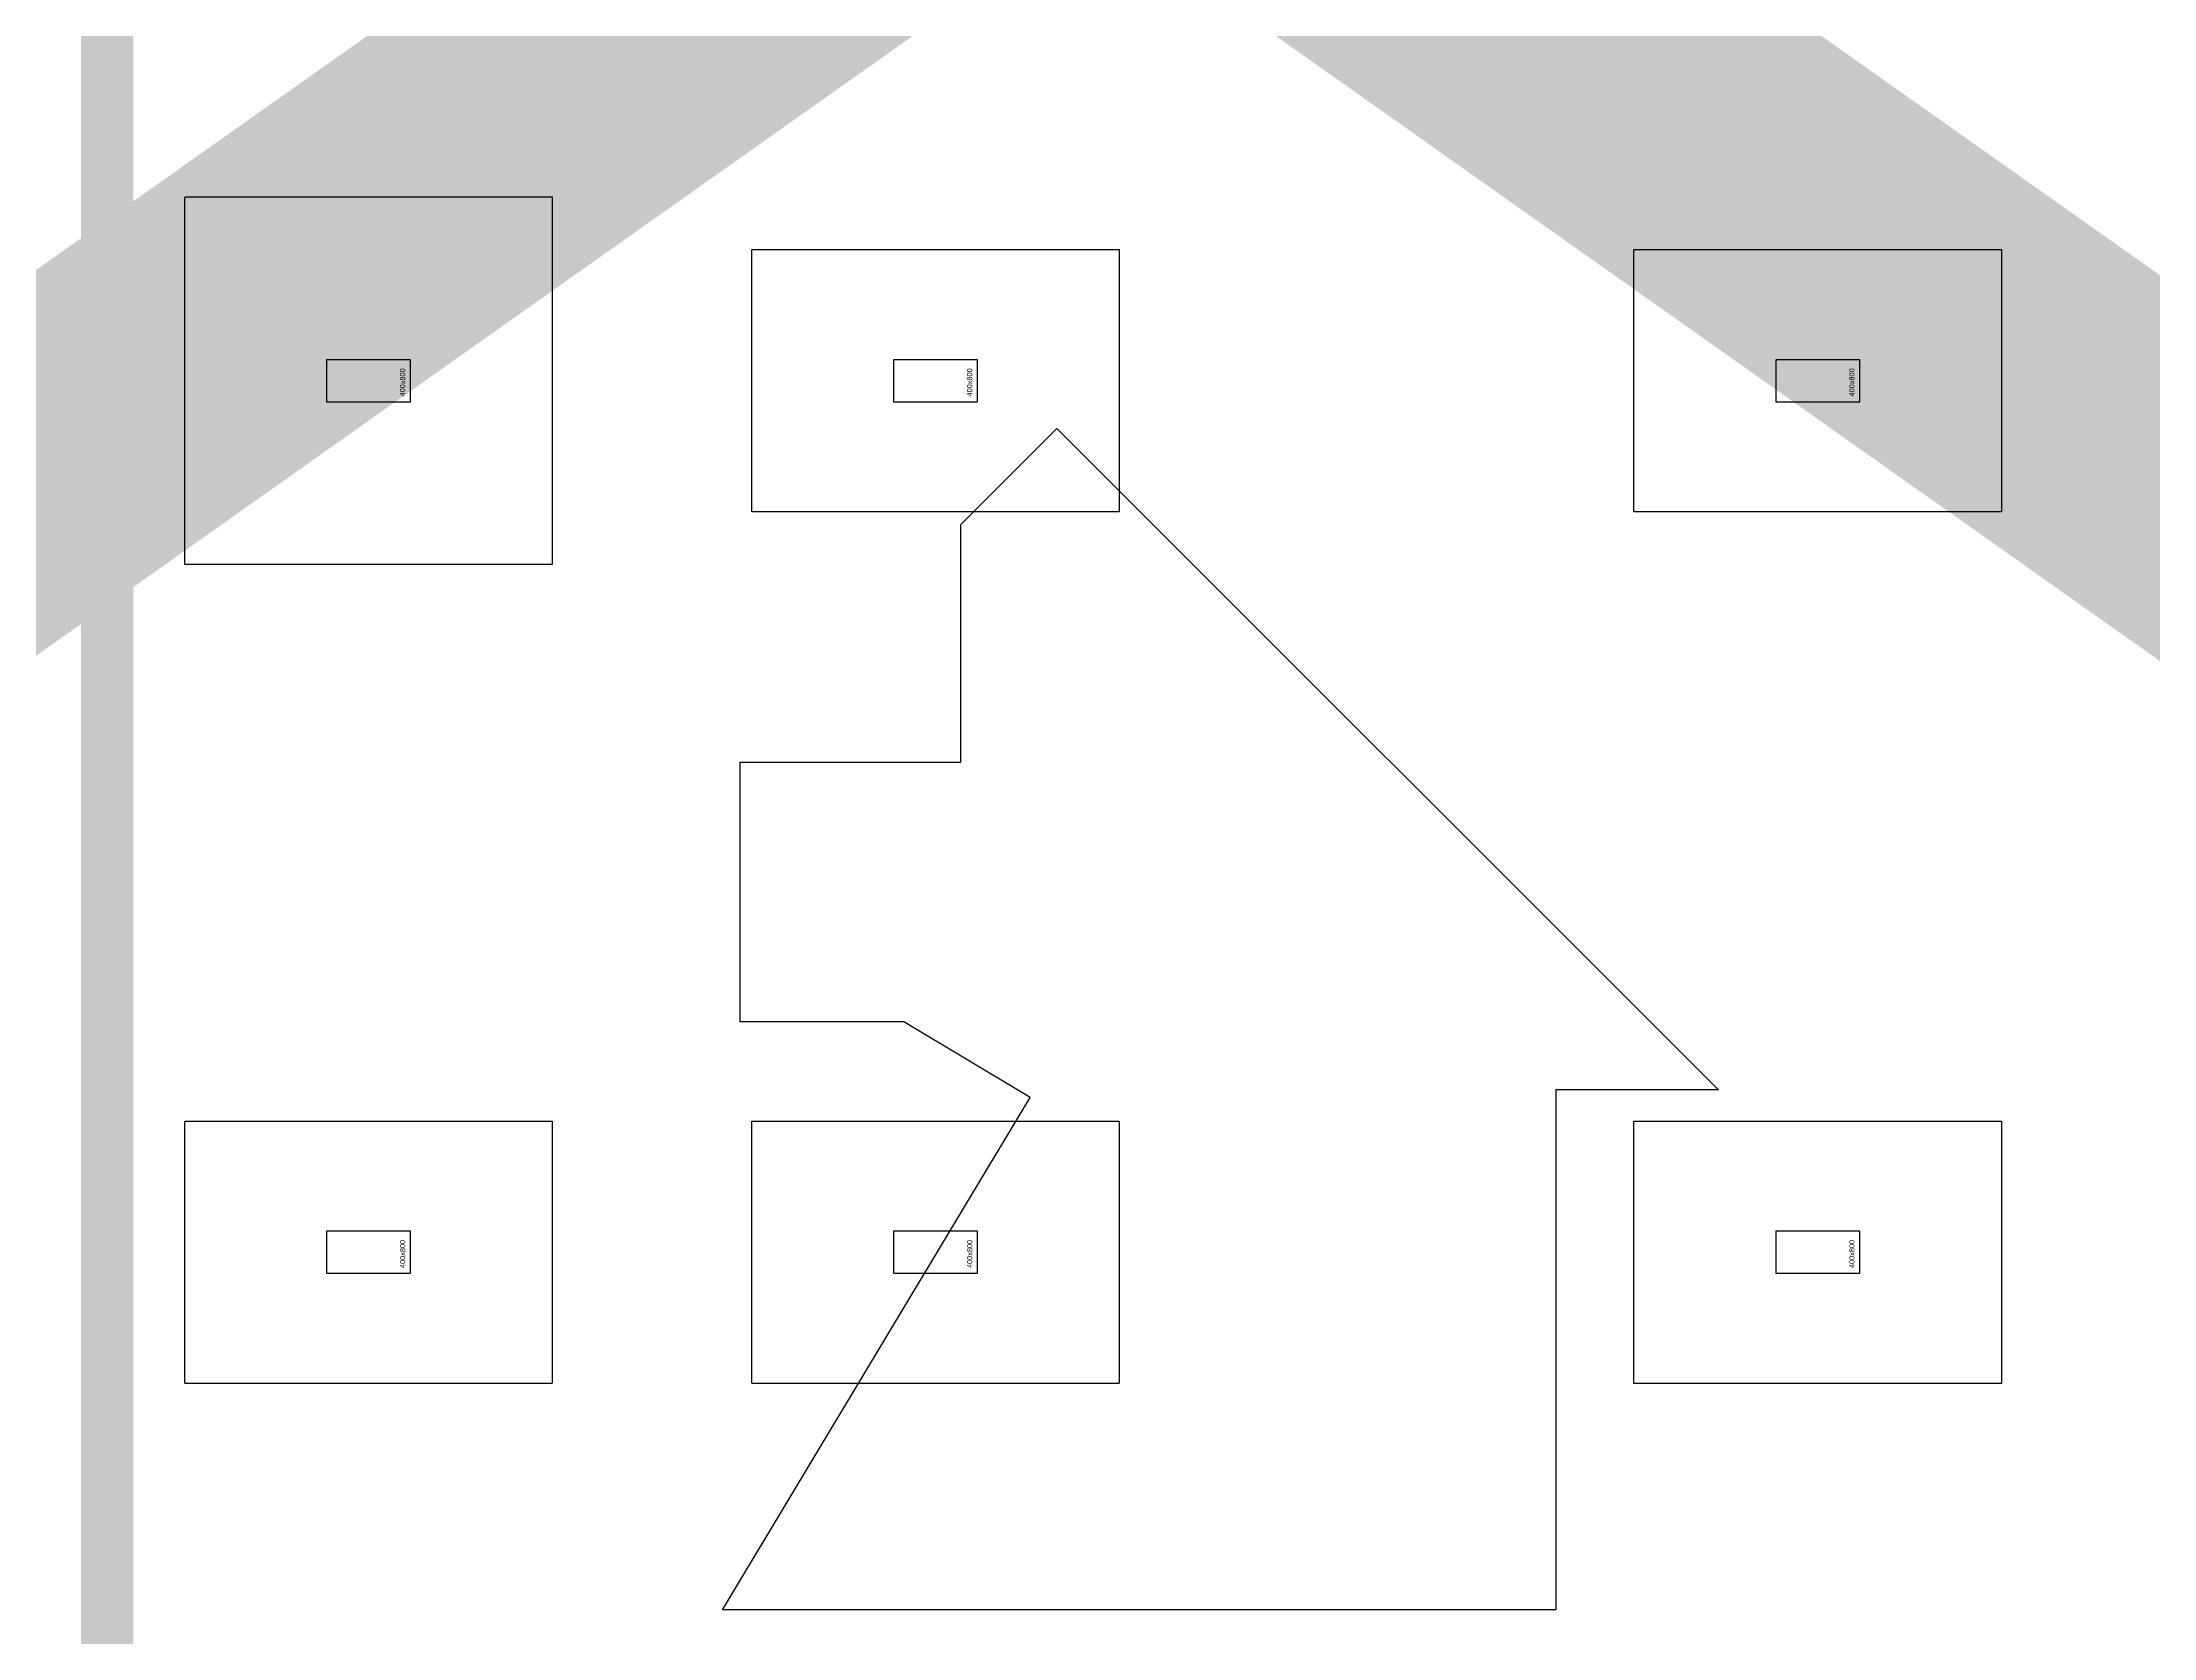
# Model space of a CAD drawing. Header units: millimetres. Extents: x 43843 to 1069877, y 60576 to 148433.
# Drawn here: x 813824 to 833931, y 86190 to 101385 of the extents above; entities that cross this region are included whole.
import ezdxf

# ---------------------------------------------------------------- set-up
doc = ezdxf.new("R2010")
doc.units = ezdxf.units.MM
doc.linetypes.add('HID', pattern=[2.5, 1.5, -1])
doc.linetypes.add('HIDDEN', pattern=[0.375, 0.25, -0.125])
for name, color, linetype in [('-S_F', 7, 'Continuous'), ('8', 8, 'Continuous'), ('S-HAT_SLAB LEVEL', 7, 'Continuous'), ('XR-지하주차장$0$AA-COL', 2, 'Continuous'), ('기초', 7, 'Continuous')]:
    doc.layers.add(name, color=color, linetype=linetype)
doc.layers.add('DEFPOINT', color=142, linetype='Continuous', plot=False)
doc.styles.add('XR-지하주차장$0$Standard', font='arial.ttf')

# ---------------------------------------------------------------- blocks, each defined once
blk = doc.blocks.new('zw$D357')
at = {"layer": '-S_F', "linetype": 'HIDDEN', "lineweight": -3}
for points in [[(-55760, -32177), (-52260, -32177), (-52260, -35677), (-55760, -35677)], [(-50360, -32677), (-46860, -32677), (-46860, -35177), (-50360, -35177)], [(-41960, -32677), (-38460, -32677), (-38460, -35177), (-41960, -35177)], [(-55760, -40977), (-52260, -40977), (-52260, -43477), (-55760, -43477)], [(-50360, -40977), (-46860, -40977), (-46860, -43477), (-50360, -43477)], [(-41960, -40978), (-38460, -40978), (-38460, -43478), (-41960, -43478)]]:
    blk.add_lwpolyline(points, close=True, dxfattribs=at)
at = {"layer": 'S-HAT_SLAB LEVEL', "lineweight": -2}
blk.add_lwpolyline([(-42704, -45631), (-50639, -45631), (-47708, -40754), (-48912, -40031), (-50469, -40031), (-50469, -37561), (-48369, -37561), (-48369, -35295), (-47455, -34381), (-41155, -40681), (-42704, -40681), (-42704, -42626), (-42704, -45631)], dxfattribs=at)
at = {"layer": 'XR-지하주차장$0$AA-COL'}
for points in [[(-53610, -34127), (-53610, -33727), (-54410, -33727), (-54410, -34127)], [(-48210, -34127), (-48210, -33727), (-49010, -33727), (-49010, -34127)], [(-39810, -34127), (-39810, -33727), (-40610, -33727), (-40610, -34127)], [(-53610, -42427), (-53610, -42027), (-54410, -42027), (-54410, -42427)], [(-48210, -42427), (-48210, -42027), (-49010, -42027), (-49010, -42427)], [(-39810, -42427), (-39810, -42027), (-40610, -42027), (-40610, -42427)]]:
    blk.add_lwpolyline(points, close=True, dxfattribs=at)
at = {"layer": '기초', "color": 6, "linetype": 'HID', "ltscale": 3, "const_width": 500}
blk.add_lwpolyline([(-56498, -55179), (-56498, -13109), (-51183, -13099), (-51183, -15035), (-51183, -15035), (-51183, -15047), (-37285, -15025), (-37298, -6685), (-14910, -6684), (-14910, -24464), (-14910, -24464), (-14910, -24477), (-13109, -24477), (-13109, -55179)], close=True, dxfattribs=at)
at = {"layer": 'Defpoints', "style": 'XR-지하주차장$0$Standard'}
for p in [(-53660, -34077), (-48260, -34077), (-39860, -34077), (-53660, -42377), (-48260, -42377), (-39860, -42377)]:
    blk.add_text('400x800', height=50, rotation=90, dxfattribs=at).set_placement(p)

msp = doc.modelspace()

# ---------------------------------------------------------------- linework, layer by layer
at = {"layer": 'DEFPOINT', "const_width": 3000}
for points in [[(883842.813, 146933.144), (763842.813, 62076)], [(763842.813, 146933.143), (883842.813, 62076)]]:
    msp.add_lwpolyline(points, dxfattribs=at)

# ---------------------------------------------------------------- block references
at = {"layer": '8'}
msp.add_blockref('zw$D357', (870941.011, 132088.525), dxfattribs=at)

doc.saveas('drawing.dxf')
